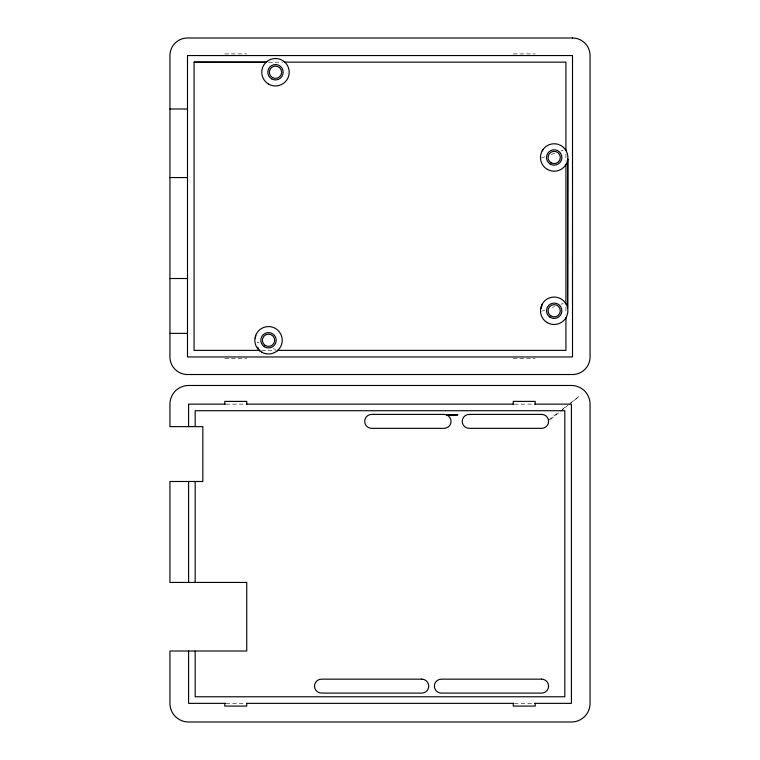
<?xml version="1.0" encoding="UTF-8"?>
<svg xmlns="http://www.w3.org/2000/svg" width="760" height="760" viewBox="0 0 760 760"><rect width="100%" height="100%" fill="white"/><g stroke="black" fill="none" stroke-linecap="round" stroke-linejoin="round"><path stroke-width="0.57" stroke-dasharray="3.8 2.85" d="M550.42 419.444L559.673 412.034M560.595 411.284L567.995 405.356M568.917 404.615L579.091 396.454L570.731 402.895M548.464 420.062L558.676 412.195M562.381 409.336L567.026 405.755M541.576 157.957L544.806 156.798M551.266 154.47L555.579 152.912M560.966 150.974L563.122 150.204M541.576 311.239L544.806 310.08M552.349 307.363L554.505 306.584M560.966 304.256L563.122 303.477M224.798 53.912L246.744 53.912M513.256 53.912L535.202 53.912M268.451 62.235L282.53 62.235M261.563 350.379L275.481 350.379M224.798 358.606L246.744 358.606M513.256 358.606L535.202 358.606M225.957 404.139L245.584 404.139M514.415 404.139L534.042 404.139M225.957 703.351L245.584 703.351M514.415 703.351L534.042 703.351M257.022 342.019L259.207 342.902M273.429 348.612L275.614 349.495M565.924 153.947L565.924 161.025M565.924 307.23L565.924 314.308"/><path stroke-width="1.14" d="M255.303 338.19L255.769 335.236M541.206 308.427L542.165 304.161M542.165 150.879L543.086 149.425M565.763 164.834L566.2 164.093M565.763 318.117L566.2 317.376M266.75 61.664L266.104 62.235L194.075 62.139L194.075 350.379L259.245 350.379L257.773 347.301M277.267 350.844L277.913 350.274M194.075 62.139L266.209 62.139M284.772 62.139L565.924 62.139L565.924 150.404M169.936 108.993L187.492 108.993M169.936 177.564L187.492 177.564M169.936 278.512L187.492 278.512M169.936 333.365L187.492 333.365M277.799 350.379L565.924 350.379L565.924 317.841M225.331 404.139L188.594 404.139L188.594 426.635M246.667 404.139L513.332 404.139M534.669 404.139L571.406 404.139L571.406 703.351L534.669 703.351M225.331 703.351L188.594 703.351L188.594 651.006M246.667 703.351L513.332 703.351M284.231 61.664L284.876 62.235M259.131 350.274L259.777 350.844M565.278 149.425L566.2 150.879M565.278 302.708L566.2 304.161M548.464 420.062L548.568 420.926M565.924 164.568L565.924 303.687M535.202 404.139L535.202 401.394L513.256 401.394L513.256 404.139M535.202 703.351L535.202 706.087L513.256 706.087L513.256 703.351M246.744 404.139L246.744 401.394L224.798 401.394L224.798 404.139M246.744 703.351L246.744 706.087L224.798 706.087L224.798 703.351M195.177 426.635L195.177 410.723L564.822 410.723L564.822 696.768L195.177 696.768L195.177 651.006M195.177 481.488L195.177 582.436M188.594 481.488L188.594 582.436M567.786 159.201L567.653 308.199L567.786 159.201M457.691 414.894L447.041 415.065L457.691 414.894M572.508 38L187.492 38A17.556 17.556 0 0 0 169.936 55.556L169.936 356.962A17.556 17.556 0 0 0 187.492 374.519L572.508 374.519A17.556 17.556 0 0 0 590.064 356.962L590.064 55.556A17.556 17.556 0 0 0 572.508 38M572.508 55.556L187.492 55.556L187.492 356.962L572.508 356.962L572.508 55.556M571.406 385.481L188.594 385.481A18.648 18.648 0 0 0 169.936 404.139L169.936 426.635L202.853 426.635L202.853 481.488L169.936 481.488L169.936 582.436L246.744 582.436L246.744 651.006L169.936 651.006L169.936 703.351A18.648 18.648 0 0 0 188.594 722L571.406 722A18.648 18.648 0 0 0 590.064 703.351L590.064 404.139A18.648 18.648 0 0 0 571.406 385.481M444.077 414.399L371.659 414.399A6.963 6.963 0 0 0 364.695 421.363A6.963 6.963 0 0 0 371.659 428.336L444.077 428.336A6.963 6.963 0 0 0 451.041 421.363A6.963 6.963 0 0 0 444.077 414.399M541.623 414.399L469.205 414.399A6.963 6.963 0 0 0 462.232 421.363A6.963 6.963 0 0 0 469.205 428.336L541.623 428.336A6.963 6.963 0 0 0 548.587 421.363A6.963 6.963 0 0 0 541.614 414.399M421.781 679.155L321.499 679.155A6.963 6.963 0 0 0 314.526 686.119A6.963 6.963 0 0 0 321.499 693.091L421.781 693.091A6.963 6.963 0 0 0 428.744 686.119A6.963 6.963 0 0 0 421.781 679.155M541.623 679.155L441.332 679.155A6.963 6.963 0 0 0 434.368 686.119A6.963 6.963 0 0 0 441.332 693.091L541.623 693.091A6.963 6.963 0 0 0 548.587 686.119A6.963 6.963 0 0 0 541.623 679.155M547.323 169.366A13.718 13.718 0 0 0 567.9 157.482A13.718 13.718 0 0 0 547.323 145.607A13.718 13.718 0 0 0 547.323 169.366M261.668 352.155A13.718 13.718 0 0 0 282.235 340.28A13.718 13.718 0 0 0 261.668 328.405A13.718 13.718 0 0 0 261.668 352.155M547.323 322.639A13.718 13.718 0 0 0 567.9 310.764A13.718 13.718 0 0 0 547.323 298.889A13.718 13.718 0 0 0 547.323 322.639M268.631 84.113A13.718 13.718 0 0 0 289.209 72.228A13.718 13.718 0 0 0 268.631 60.353A13.718 13.718 0 0 0 268.631 84.113M264.271 346.674A7.676 7.676 0 0 0 276.194 340.765A7.676 7.676 0 0 0 265.107 333.402A7.676 7.676 0 0 0 264.271 346.674M549.936 317.167A7.676 7.676 0 0 0 561.849 311.248A7.676 7.676 0 0 0 550.762 303.886A7.676 7.676 0 0 0 549.936 317.167M549.936 163.884A7.676 7.676 0 0 0 561.849 157.966A7.676 7.676 0 0 0 550.762 150.603A7.676 7.676 0 0 0 549.936 163.884M271.652 78.888A7.676 7.676 0 0 0 283.176 72.228A7.676 7.676 0 0 0 271.652 65.578A7.676 7.676 0 0 0 271.652 78.888M265.126 345.401A6.146 6.146 0 0 0 274.654 340.67A6.146 6.146 0 0 0 265.791 334.78A6.146 6.146 0 0 0 265.126 345.401M550.781 315.885A6.146 6.146 0 0 0 560.31 311.153A6.146 6.146 0 0 0 551.447 305.263A6.146 6.146 0 0 0 550.781 315.885M551.114 162.811A6.146 6.146 0 0 0 560.329 157.482A6.146 6.146 0 0 0 551.114 152.161A6.146 6.146 0 0 0 551.114 162.811M272.422 77.558A6.146 6.146 0 0 0 281.637 72.228A6.146 6.146 0 0 0 272.422 66.909A6.146 6.146 0 0 0 272.422 77.558"/></g></svg>
